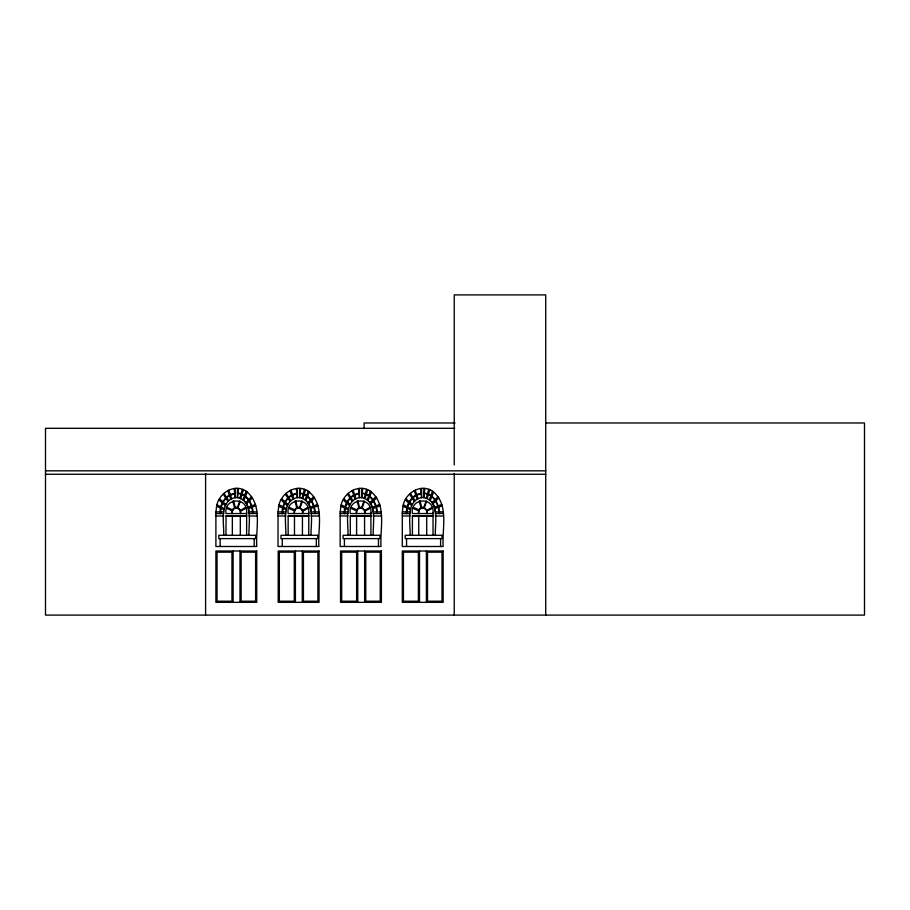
<?xml version="1.0" encoding="UTF-8"?>
<svg xmlns="http://www.w3.org/2000/svg" width="910" height="910" viewBox="0 0 910 910"><rect width="100%" height="100%" fill="white"/><g stroke="black" fill="none" stroke-linecap="round" stroke-linejoin="round"><path stroke-width="1.36" d="M220.948 508.28L220.55 513.57M283.078 508.28L282.68 513.57M345.209 508.28L344.822 513.57M407.35 508.28L406.952 513.57M216.591 506.21L215.898 512.489L215.898 546.489L256.757 546.489C255.539 528.107 262.853 504.754 246.542 491.468C234.712 482.937 218.684 492.958 216.591 506.21L224.019 509.736M248.93 535.296C248.419 523.705 254.004 499.658 236.327 497.508C218.639 499.658 224.224 523.705 223.712 535.296M238.465 488.545L237.453 497.679L237.453 488.386M278.722 506.21L278.028 512.489L278.028 546.489L318.887 546.489C317.67 528.107 324.995 504.754 308.672 491.468C296.842 482.937 280.815 492.958 278.722 506.21L286.149 509.736M311.072 535.296C310.549 523.705 316.145 499.658 298.457 497.508C280.769 499.658 286.354 523.705 285.842 535.296M300.596 488.545L299.583 497.679L299.583 488.386M340.852 506.21L340.158 512.489L340.158 546.489L381.017 546.489C379.811 528.107 387.125 504.754 370.802 491.468C358.984 482.937 342.956 492.958 340.852 506.21L348.291 509.736M373.202 535.296C372.69 523.705 378.276 499.658 360.587 497.508C342.911 499.658 348.496 523.705 347.984 535.296M362.737 488.545L361.725 497.679L361.725 488.386M402.993 506.21L402.3 512.489L402.3 546.489L443.159 546.489C441.941 528.107 449.256 504.754 432.944 491.468C421.114 482.937 405.087 492.958 402.993 506.21L410.421 509.736M435.333 535.296C434.821 523.705 440.406 499.658 422.729 497.508C405.041 499.658 410.626 523.705 410.114 535.296M424.868 488.545L423.855 497.679L423.855 488.386M239.921 498.179L242.253 489.352M302.052 498.179L304.384 489.352M364.182 498.179L366.514 489.352M426.324 498.179L428.655 489.352M240.775 498.6L243.38 489.91M302.905 498.6L305.51 489.91M365.035 498.6L367.651 489.91M427.177 498.6L429.782 489.91M240.866 513.547L240.194 509.839L237.476 507.359L235.167 507.359L233.153 508.736L231.777 513.547M237.476 507.359L239.683 501.023M238.022 507.621L240.229 501.285M303.007 513.547L302.336 509.839L299.617 507.359L297.297 507.359L295.295 508.736L293.907 513.547M299.617 507.359L301.824 501.023M300.152 507.621L302.359 501.285M365.137 513.547L364.466 509.839L361.748 507.359L359.427 507.359L357.425 508.736L356.049 513.547M361.748 507.359L363.954 501.023M362.294 507.621L364.5 501.285M427.268 513.547L426.597 509.839L423.889 507.359L421.569 507.359L419.555 508.736L418.179 513.547M423.889 507.359L426.085 501.023M424.424 507.621L426.631 501.285M221.221 507.052L222.62 503.241M283.351 507.052L284.75 503.241M345.493 507.052L346.881 503.241M407.623 507.052L409.022 503.241M242.947 499.806L246.121 491.252M305.077 499.806L308.251 491.252M367.219 499.806L370.381 491.252M429.349 499.806L432.523 491.252M243.812 500.591L247.201 492.071M305.942 500.591L309.343 492.071M368.084 500.591L371.473 492.071M430.214 500.591L433.604 492.071M223.212 502.104L225.907 498.339M285.353 502.104L288.038 498.339M347.483 502.104L350.179 498.339M409.614 502.104L412.31 498.339M245.757 502.707L251.581 496.576M307.899 502.707L313.711 496.576M370.029 502.707L375.853 496.576M432.159 502.707L437.983 496.576M246.496 503.856L252.388 497.838M308.638 503.856L314.53 497.838M370.768 503.856L376.66 497.838M432.91 503.856L438.791 497.838M226.715 497.611L229.513 495.506M288.845 497.611L291.655 495.506M350.987 497.611L353.785 495.506M413.117 497.611L415.915 495.506M240.422 510.476L245.575 507.359M302.552 510.476L307.705 507.359M364.694 510.476L369.847 507.359M426.824 510.476L431.977 507.359M240.649 511.113L245.916 508.337M302.78 511.113L308.058 508.337M364.91 511.113L370.188 508.337M427.052 511.113L432.318 508.337M246.633 512.671C248.168 496.382 223.45 497.588 226.01 513.547L246.633 513.547M308.763 512.671C310.299 496.382 285.581 497.588 288.151 513.547L308.763 513.547M370.905 512.671C372.44 496.382 347.722 497.588 350.282 513.547L370.905 513.547M433.035 512.671C434.57 496.382 409.853 497.588 412.412 513.547L433.035 513.547M248.498 508.61L255.869 505.676M310.64 508.61L318 505.676M372.77 508.61L380.141 505.676M434.9 508.61L442.271 505.676M248.043 507.314L255.437 504.436M310.185 507.314L317.567 504.436M372.315 507.314L379.709 504.436M434.445 507.314L441.839 504.436M230.492 495.097L234.757 493.777M292.622 495.097L296.887 493.777M354.763 495.097L359.029 493.777M416.894 495.097L421.159 493.777M235.189 493.265C225.521 494.312 219.401 504.424 220.061 513.57M297.32 493.265C287.662 494.312 281.531 504.424 282.202 513.57M359.461 493.265C349.793 494.312 343.673 504.424 344.333 513.57M421.592 493.265C411.934 494.312 405.803 504.424 406.463 513.57M223.78 511.886L215.966 511.864M285.911 511.886L278.096 511.864M348.052 511.886L340.226 511.864M410.183 511.886L402.368 511.864M455.08 422.979L364.091 422.979L364.091 428.633M546.057 422.979L864.5 422.979L864.5 615.103L45.5 615.103L45.5 428.303L454.772 428.303M45.5 470.834L545.727 470.834M45.5 474.247L545.727 474.247M256.757 511.886L248.862 511.886A15.857 15.857 0 0 0 245.245 501.899M318.887 511.886L311.004 511.886A15.857 15.857 0 0 0 307.375 501.899M381.017 511.886L373.134 511.886A15.857 15.857 0 0 0 369.505 501.899M443.159 511.886L435.264 511.886A15.857 15.857 0 0 0 431.647 501.899M215.898 513.57L223.712 513.57M248.93 513.513L256.757 513.513M278.028 513.57L285.842 513.57M311.072 513.513L318.887 513.513M340.158 513.57L347.984 513.57M373.202 513.513L381.017 513.513M402.3 513.57L410.114 513.57M435.333 513.513L443.159 513.513M246.633 515.879L226.01 515.879L226.01 535.296M308.763 515.879L288.151 515.879L288.151 535.296M370.905 515.879L350.282 515.879L350.282 535.296M433.035 515.879L412.412 515.879L412.412 535.296M215.898 515.97L223.712 515.97M226.01 515.97L246.633 515.97M248.93 516.004L256.757 516.004M278.028 515.97L285.842 515.97M288.151 515.97L308.763 515.97M311.072 516.004L318.887 516.004M340.158 515.97L347.984 515.97M350.282 515.97L370.905 515.97M373.202 516.004L381.017 516.004M402.3 515.97L410.114 515.97M412.412 515.97L433.035 515.97M435.333 516.004L443.159 516.004M423.855 493.038C433.831 493.755 439.405 504.481 439.541 513.513M361.725 493.038C371.701 493.755 377.263 504.481 377.4 513.513M299.583 493.038C309.559 493.755 315.133 504.481 315.269 513.513M237.453 493.038C247.429 493.755 253.003 504.481 253.139 513.513M424.333 493.413L427.416 494.039M362.191 493.413L365.285 494.039M300.061 493.413L303.144 494.039M237.931 493.413L241.013 494.039M413.459 507.382L418.85 509.839M413.129 508.36L418.509 510.806M351.328 507.382L356.72 509.839M350.987 508.36L356.379 510.806M289.198 507.382L294.578 509.839M288.857 508.36L294.248 510.806M227.056 507.382L232.448 509.839M226.726 508.36L232.107 510.806M428.417 494.46L430.874 495.7M366.275 494.46L368.732 495.7M304.145 494.46L306.602 495.7M242.014 494.46L244.471 495.7M403.471 504.834L410.546 508.61M341.341 504.834L348.416 508.61M279.199 504.834L286.275 508.61M217.069 504.834L224.144 508.61M406.019 498.816L412.173 504.424M405.337 499.886L411.593 505.596M343.889 498.816L350.043 504.424M343.207 499.886L349.463 505.596M281.759 498.816L287.901 504.424M281.065 499.886L287.332 505.596M219.617 498.816L225.771 504.424M218.935 499.886L225.191 505.596M431.806 496.598L434.866 499.863M369.665 496.598L372.725 499.863M307.534 496.598L310.594 499.863M245.393 496.598L248.453 499.863M410.399 493.391L415.119 500.705M409.591 494.13L414.312 501.433M348.257 493.391L352.978 500.705M347.461 494.13L352.181 501.433M286.127 493.391L290.847 500.705M285.319 494.13L290.04 501.433M223.996 493.391L228.717 500.705M223.189 494.13L227.91 501.433M435.64 501.057L437.812 506.005M373.498 501.057L375.682 506.005M311.368 501.057L313.552 506.005M249.238 501.057L251.41 506.005M415.176 490.171L418.134 498.669M353.046 490.171L356.003 498.669M290.904 490.171L293.873 498.669M228.774 490.171L231.731 498.669M414.221 490.615L417.178 499.135M352.09 490.615L355.048 499.135M289.949 490.615L292.918 499.135M227.819 490.615L230.776 499.135M419.169 501.114L421.023 507.621M357.038 501.114L358.893 507.621M294.908 501.114L296.762 507.621M232.767 501.114L234.621 507.621M420.067 500.682L421.569 507.359M357.926 500.682L359.427 507.359M295.796 500.682L297.297 507.359M233.654 500.682L235.167 507.359M438.267 507.268L439.189 513.513M376.137 507.268L377.058 513.513M314.007 507.268L314.928 513.513M251.865 507.268L252.787 513.513M420.579 488.568L421.592 497.679L421.592 488.386M358.449 488.568L359.461 497.679L359.461 488.386M296.319 488.568L297.32 497.679L297.32 488.386M234.177 488.568L235.189 497.679L235.189 488.386M545.727 615.103L545.727 294.897L454.238 294.897L454.238 464.919M454.238 473.416L454.238 615.103M440.599 538.606L440.599 546.489M433.035 512.489L433.035 535.296M426.71 513.547C428.121 506.438 417.337 506.438 418.748 513.547M426.71 515.879L426.71 535.296M426.392 551.016L426.392 602.34M419.51 551.016L419.51 602.34M418.748 515.879L418.748 535.296M406.554 538.606L406.554 546.489M378.469 538.606L378.469 546.489M370.905 512.489L370.905 535.296M364.569 513.547C365.979 506.438 355.196 506.438 356.606 513.547M364.569 515.879L364.569 535.296M364.637 551.016L364.637 602.34M357.755 551.016L357.755 602.34M356.606 515.879L356.606 535.296M344.412 538.606L344.412 546.489M316.327 538.606L316.327 546.489M308.763 512.489L308.763 535.296M302.438 513.547C303.849 506.438 293.065 506.438 294.476 513.547M302.438 515.879L302.438 535.296M302.291 551.016L302.291 602.34M295.409 551.016L295.409 602.34M294.476 515.879L294.476 535.296M282.282 538.606L282.282 546.489M254.197 538.606L254.197 546.489M246.633 512.489L246.633 535.296M240.308 513.547C241.707 506.438 230.935 506.438 232.346 513.547M240.308 515.879L240.308 535.296M239.99 551.016L239.99 602.34M233.108 551.016L233.108 602.34M232.346 515.879L232.346 535.296M220.152 538.606L220.152 546.489M205.603 473.564L205.603 615.103M255.63 535.296L218.821 535.296L218.821 538.606L255.664 538.606L255.63 535.296M317.772 535.296L280.962 535.296L280.962 538.606L317.795 538.606L317.772 535.296M379.902 535.296L343.093 535.296L343.093 538.606L379.925 538.606L379.902 535.296M442.033 535.296L405.223 535.296L405.223 538.606L442.067 538.606L442.033 535.296M256.745 551.016L215.898 551.016L215.898 602.34L256.745 602.34L256.745 551.016M319.046 551.016L278.198 551.016L278.198 602.34L319.046 602.34L319.046 551.016M381.392 551.016L340.545 551.016L340.545 602.34L381.392 602.34L381.392 551.016M443.147 551.016L402.3 551.016L402.3 602.34L443.147 602.34L443.147 551.016M231.97 552.154L217.035 552.154L217.035 601.203L231.97 601.203L231.97 552.154M255.596 552.154L241.127 552.154L241.127 601.203L255.596 601.203L255.596 552.154M294.271 552.154L279.336 552.154L279.336 601.203L294.271 601.203L294.271 552.154M317.897 552.154L303.428 552.154L303.428 601.203L317.897 601.203L317.897 552.154M356.618 552.154L341.682 552.154L341.682 601.203L356.618 601.203L356.618 552.154M380.243 552.154L365.786 552.154L365.786 601.203L380.243 601.203L380.243 552.154M418.373 552.154L403.437 552.154L403.437 601.203L418.373 601.203L418.373 552.154M441.998 552.154L427.529 552.154L427.529 601.203L441.998 601.203L441.998 552.154"/></g></svg>
